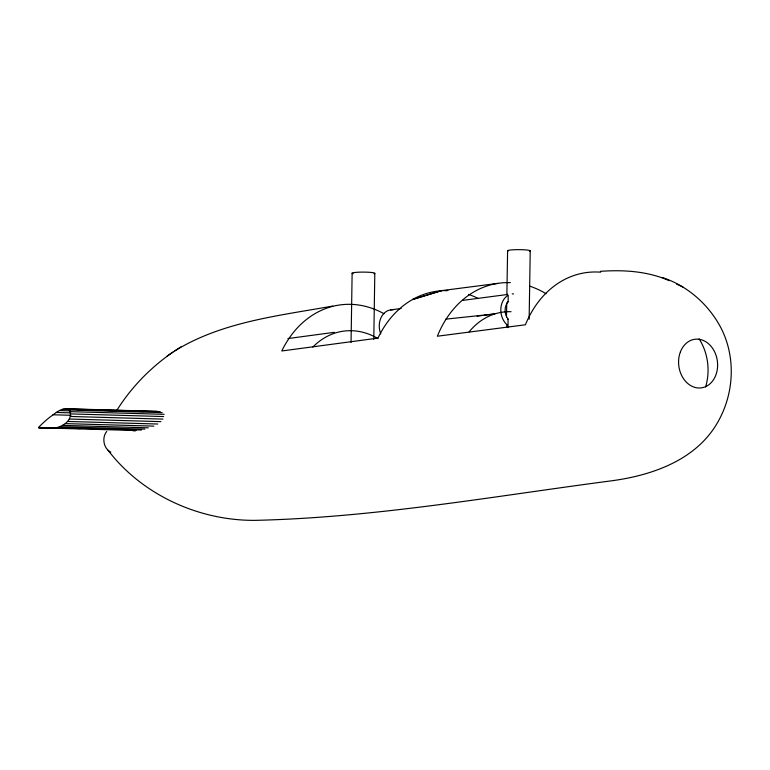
<?xml version="1.0" encoding="UTF-8"?>
<svg xmlns="http://www.w3.org/2000/svg" width="770" height="770" viewBox="0 0 770 770"><rect width="100%" height="100%" fill="white"/><g stroke="black" fill="none" stroke-linecap="round" stroke-linejoin="round"><path stroke-width="1.16" d="M508.065 319.069L508.036 325.614A17.277 13.687 82.5 0 1 500.808 309.8A17.277 13.687 82.5 0 1 508.21 295.237L508.171 301.782A11.877 9.413 82.5 0 0 508.065 319.069L507.469 319.377M351.053 342.448L352.131 273.167M373.787 339.291L374.807 273.389M529.144 319.271L530.222 250.962M506.496 316.874L506.727 302.908M506.872 294.746L507.603 250.664M135.78 430.517L38.5 427.764L41.57 428.168A1022.858 240.076 -88.4 0 0 49.607 428.409C59.213 429.169 74.709 421.19 69.329 409.977C62.293 406.146 55.151 413.625 49.646 417.311A1022.858 240.076 -88.4 0 0 41.58 424.395L38.5 427.417L55.286 427.899M705.59 386.964C710.431 370.996 708.121 352.93 699.102 338.858M116.597 410.737C130.987 387.589 150.468 367.598 172.884 352.169M174.954 350.812C222.174 321.658 279.212 315.71 332.794 306.036M167.215 355.933L180.921 346.847M441.576 290.637L412.547 299.511L441.576 290.637L497.757 283.389M287.951 338.559L334.334 332.322M390.573 309.896L401.199 308.491M462.645 300.396L507.536 294.477M477.14 316.114L481.837 315.536M484.176 315.248L494.735 313.948L445.869 319.136M600.379 271.338C623.556 269.683 647.82 271.156 669.236 280.704M135.809 430.709L133.037 430.815M443.376 290.646L447.89 290.434M65.402 408.726L156.3 411.315M67.654 408.976L160.218 411.603M62.678 409.274L69.82 409.476M76.962 409.678L88.858 410.015M104.325 410.458L116.222 410.795M131.689 411.238L143.586 411.575M69.329 409.977L162.143 412.614M59.608 410.564L70.416 410.862M70.368 411.652L164.126 414.318M56.316 412.45L70.715 412.864M70.705 413.904L163.625 416.551M52.947 414.77L70.965 415.29M70.349 416.464L162.903 419.101M69.3 419.024L160.92 421.633M67.616 421.459L157.783 424.02M65.354 423.615L153.865 426.128M62.63 425.387L148.292 427.822M59.56 426.715L144.866 429.14M56.268 427.61L141.468 430.035M76.865 428.505L80.465 428.611M103.247 429.256L106.847 429.362M157.388 411.401L156.474 411.324M508.171 301.782L507.632 301.676M662.219 277.469C687.658 285.843 708.698 304.516 721.057 328.078C736.11 357.55 734.108 393.922 717.65 422.383C696.176 460.114 652.094 475.427 611.284 480.846C492.964 496.342 374.826 517.575 255.294 520.356C199.18 520.847 142.286 495.062 108.021 450.229M676.609 284.101L682.961 287.027M110.813 452.115A12.262 9.712 82.5 0 1 106.732 431.45M312.841 347.058A78.502 62.197 82.5 0 1 377.926 338.569M442.269 290.704A105.875 83.891 82.5 0 0 377.964 338.107L281.791 350.976A104.951 83.15 82.5 0 1 383.989 313.717M445.32 290.598A105.875 83.891 82.5 0 1 447.36 290.617M468.68 294.448A105.875 83.891 82.5 0 1 478.507 298.616M469.084 331.889A76.538 60.638 82.5 0 1 511.059 311.706M600.696 272.195A104.816 83.044 82.5 0 0 525.419 324.776L437.36 336.221A105.702 83.747 82.5 0 1 510.375 282.648M529.568 286.103A105.702 83.747 82.5 0 1 546.046 293.717M353.141 273.725A11.358 1.165 0.2 0 1 363.171 272.108A11.358 1.165 0.2 0 1 374.018 273.745M380.765 333.901A17.277 13.687 82.5 0 1 393.075 309.819M508.056 251.126A11.358 1.165 0.2 0 1 519.394 249.653A11.358 1.165 0.2 0 1 529.433 251.29M507.69 327.625A11.252 4.216 24.1 0 1 506.891 325.142M508.614 326.769A10.154 3.186 -5 0 1 508.258 326.682M507.584 295.045A10.241 2.753 28.9 0 1 507.286 294.169M513.532 293.947A11.213 1.251 1.5 0 1 512.243 293.842M680.41 351.871A24.524 19.433 82.5 0 0 699.757 388.003A24.524 19.433 82.5 0 0 714.108 350.822A24.524 19.433 82.5 0 0 680.41 351.871"/></g></svg>
